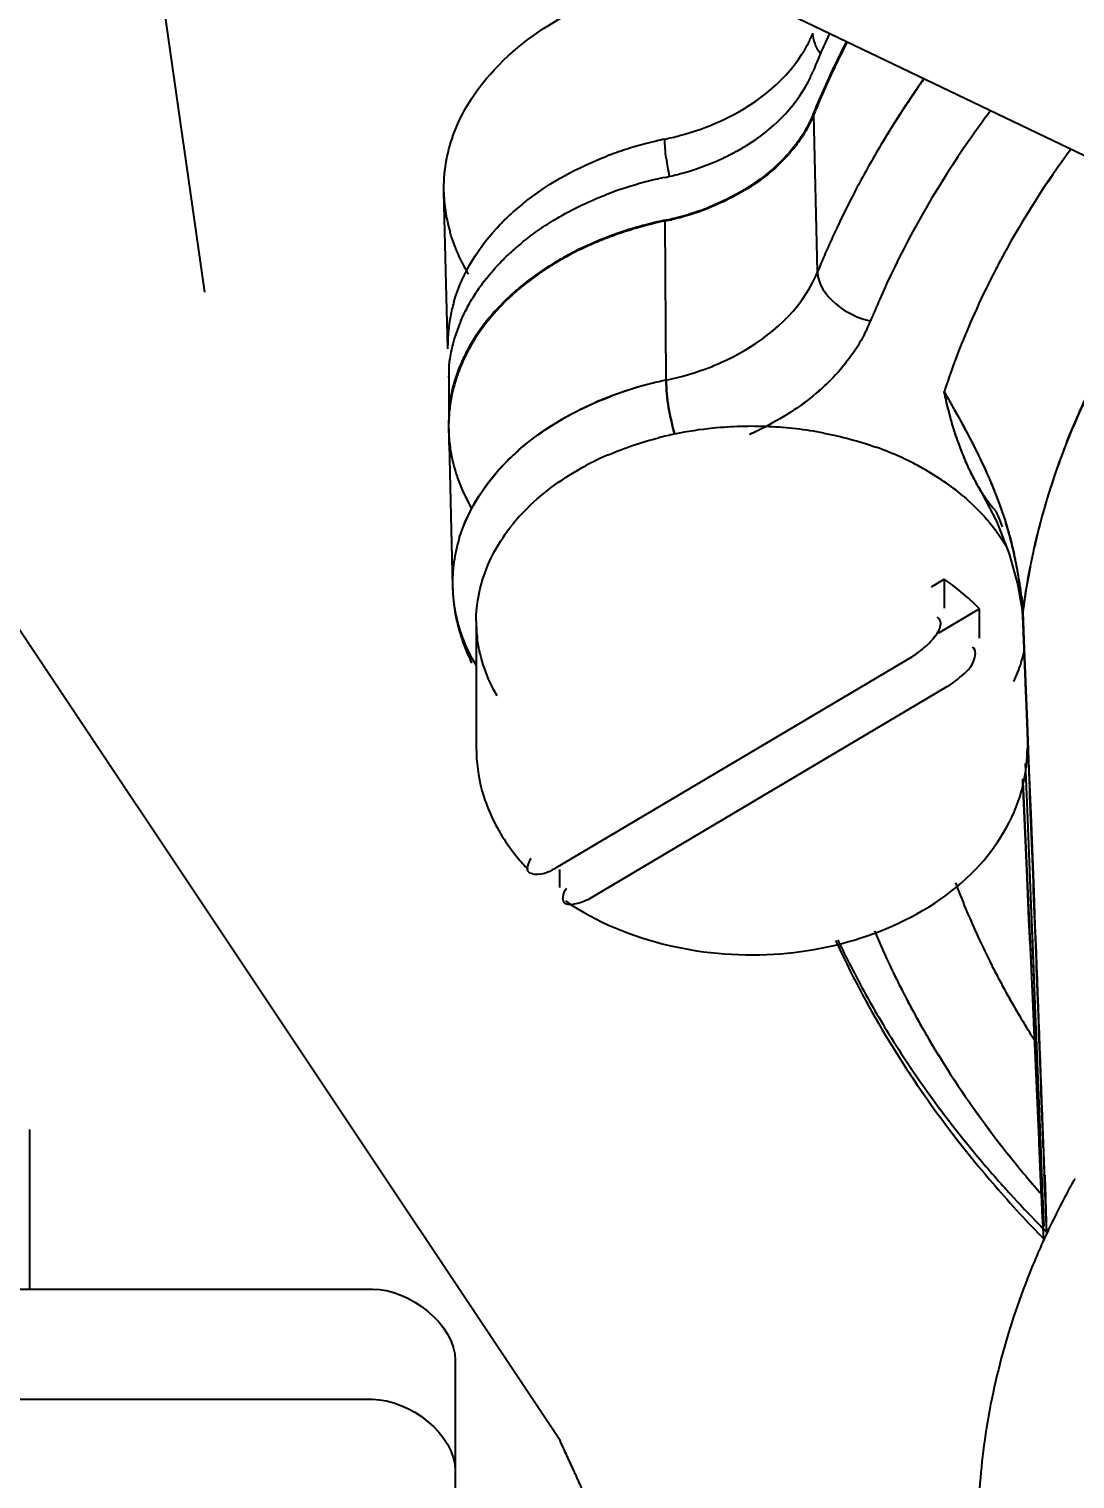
# Model space of a CAD drawing. Header units: millimetres. Extents: x 9130 to 9550, y -18883 to -17651.
# Drawn here: x 9353.3978 to 9353.5875, y -18046.4203 to -18046.1573 of the extents above; entities that cross this region are included whole.
import ezdxf

# ---------------------------------------------------------------- set-up
doc = ezdxf.new("R2010")
doc.units = ezdxf.units.MM
doc.linetypes.add('CENTER', pattern=[2, 1.25, -0.25, 0.25, -0.25])
for name, color, linetype in [('09__COSM', 7, 'Continuous'), ('2630768_VG06DXF_CONTINUOUS_LINE', 7, 'Continuous'), ('3884027_DKREDXF_CONTINUOUS_LINE', 7, 'Continuous')]:
    doc.layers.add(name, color=color, linetype=linetype)
doc.styles.add('KOTE ZA MONNTAZU', font='simplex.shx', dxfattribs={"width": 0.7, "oblique": 8, "height": 3})
doc.dimstyles.new('KOTE ZA MONTAZU u cm', dxfattribs={"dimscale": 0, "dimtxt": 1.5, "dimasz": 1.5, "dimexe": 0.8, "dimexo": 0.1, "dimgap": 1, "dimtad": 1, "dimdec": 1, "dimlfac": 10, "dimzin": 12, "dimdsep": 46, "dimtxsty": 'KOTE ZA MONNTAZU', "dimcen": 1.5, "dimclrt": 1, "dimadec": 0, "dimazin": 0, "dimtfac": 1, "dimtdec": 1, "dimtmove": 0, "dimatfit": 3, "dimfxl": 1, "dimtolj": 2, "dimtzin": 0, "dimarcsym": 0})

# ---------------------------------------------------------------- blocks, each defined once
blk = doc.blocks.new('*D1102')
at = {"color": 0, "lineweight": -2, "transparency": 16777216}
for p, q in [((9345.409900719793, -18047.62649770107), (9345.409900719793, -18048.7073860062)), ((9359.40990071979, -18047.62649770108), (9359.40990071979, -18048.7073860062)), ((9346.009900719793, -18048.5073860062), (9358.809900719789, -18048.5073860062))]:
    blk.add_line(p, q, dxfattribs=at)
at = {"color": 0, "transparency": 16777216}
for points in [[(9346.009900719793, -18048.4073860062), (9346.009900719793, -18048.6073860062), (9345.409900719793, -18048.5073860062)], [(9358.809900719789, -18048.4073860062), (9358.809900719789, -18048.6073860062), (9359.40990071979, -18048.5073860062)]]:
    blk.add_solid(points, dxfattribs=at)
at = {"layer": 'Defpoints', "color": 0, "transparency": 16777216}
for p in [(9345.409900719793, -18047.52649770107), (9359.40990071979, -18047.52649770108), (9359.40990071979, -18048.5073860062)]:
    blk.add_point(p, dxfattribs=at)
at = {"color": 1, "transparency": 16777216, "insert": (9352.40990071979, -18047.7073860062), "char_height": 3, "width": 6.92318780531059, "attachment_point": 5, "style": 'KOTE ZA MONNTAZU'}
blk.add_mtext('\\A2;{\\H0.4x;140 cm}', dxfattribs=at)

msp = doc.modelspace()

# ---------------------------------------------------------------- linework, layer by layer
at = {"layer": '09__COSM', "color": 2, "linetype": 'CENTER'}
msp.add_line((9353.494113379575, -18046.41339113153), (9353.381396370258, -18046.24431561755), dxfattribs=at)
msp.add_open_spline([(9353.317883595055, -18046.41135288735), (9353.3220360816, -18046.41305057202), (9353.328264811424, -18046.41559709903), (9353.336569784517, -18046.41899246837), (9353.342798514337, -18046.42153899538), (9353.349027244158, -18046.42408552239), (9353.355255973978, -18046.4266320494), (9353.361484703802, -18046.42917857641), (9353.366675311985, -18046.43130068225), (9353.370827798537, -18046.43299836693), (9353.373423102612, -18046.43405941983), (9353.375499345924, -18046.4349082622), (9353.37705652826, -18046.43554489385), (9353.37861371117, -18046.43618152598), (9353.380170891929, -18046.43681815635), (9353.381468549245, -18046.43734868711), (9353.382376896274, -18046.43772004795), (9353.38289597216, -18046.43793227084), (9353.383285221496, -18046.438091391), (9353.383674690916, -18046.43825069084), (9353.38396617591, -18046.4383696619), (9353.38416145892, -18046.4384497595), (9353.384241398782, -18046.43848196753), (9353.384308682043, -18046.43851045391), (9353.38436378227, -18046.43852899322), (9353.384454547153, -18046.43855681536), (9353.384587164643, -18046.43859897262), (9353.384797702141, -18046.43866507666), (9353.385061439143, -18046.43874816812), (9353.385483102496, -18046.43888085657), (9353.386010290053, -18046.43904680562), (9353.386642868742, -18046.4392459066), (9353.387486323189, -18046.43951138781), (9353.388540635695, -18046.43984323478), (9353.389805813074, -18046.44024145309), (9353.39149271542, -18046.44077241015), (9353.393601343641, -18046.44143610671), (9353.396131697382, -18046.44223254249), (9353.398662051151, -18046.44302897828), (9353.40203585617, -18046.44409089268), (9353.406253112445, -18046.44541828567), (9353.411313819977, -18046.44701115726), (9353.41637452751, -18046.44860402885), (9353.420591783784, -18046.44993142184), (9353.423965588807, -18046.45099333624), (9353.426495942565, -18046.45178977203), (9353.429026296357, -18046.45258620784), (9353.431134924404, -18046.45324990427), (9353.432821827102, -18046.45378086161), (9353.434087003416, -18046.45417907907), (9353.435141319262, -18046.45451092868), (9353.435984766895, -18046.4547764045), (9353.436617366397, -18046.45497552195), (9353.437144488826, -18046.45514141947), (9353.437566285053, -18046.45527421304), (9353.437829683904, -18046.45535703699), (9353.438040915507, -18046.45542369013), (9353.438171765853, -18046.45546444941), (9353.438265704734, -18046.45549478249), (9353.438315717247, -18046.45550929692), (9353.438351916213, -18046.45551319264), (9353.438401894653, -18046.45552169811), (9353.438479216968, -18046.45553327499), (9353.438576774888, -18046.45554844181), (9353.438732361736, -18046.45557231989), (9353.438927018846, -18046.4556023009), (9353.439160533098, -18046.45563822101), (9353.439471911346, -18046.4556861344), (9353.440016811206, -18046.45576997356), (9353.440795245888, -18046.45588974864), (9353.441729364802, -18046.45603347666), (9353.442663484444, -18046.45617720524), (9353.443597603886, -18046.45632093366), (9353.444843096548, -18046.45651257161), (9353.44639996235, -18046.45675211904), (9353.448890947648, -18046.45713539493), (9353.452004679266, -18046.45761448979), (9353.455741157211, -18046.45818940362), (9353.459477635153, -18046.45876431745), (9353.462591366771, -18046.4592434123), (9353.465082352066, -18046.45962668819), (9353.466950591037, -18046.4599141451), (9353.468818830012, -18046.46020160202), (9353.470687068982, -18046.46048905894), (9353.472243934788, -18046.46072860636), (9353.473489427442, -18046.46092024431), (9353.474423546906, -18046.46106397275), (9353.475201979882, -18046.46118374651), (9353.475824726063, -18046.46127956539), (9353.47629178624, -18046.46135142991), (9353.476758844352, -18046.46142329305), (9353.477148065884, -18046.46148318327), (9353.477459428685, -18046.4615310859), (9353.477654063276, -18046.46156104678), (9353.477809695743, -18046.46158496571), (9353.477926626003, -18046.46160304117), (9353.478023412854, -18046.46161767059), (9353.478092449133, -18046.46162876186), (9353.478129891259, -18046.46163377145), (9353.478163627105, -18046.46164127041), (9353.478175749524, -18046.46163446647), (9353.478199451756, -18046.46163038356), (9353.478237418103, -18046.46162091399), (9353.478293492144, -18046.46160860129), (9353.478359994953, -18046.46159330588), (9353.478448939915, -18046.46157309369), (9353.478560027112, -18046.46154776625), (9353.478737819163, -18046.4615072771), (9353.478960041202, -18046.46145665374), (9353.479226715377, -18046.46139591082), (9353.479493387482, -18046.46133516653), (9353.479848951012, -18046.46125417462), (9353.480293405179, -18046.46115293457), (9353.480826750283, -18046.46103144659), (9353.481537877049, -18046.46086946258), (9353.482426785524, -18046.46066698258), (9353.483493475685, -18046.46042400657), (9353.484560165847, -18046.46018103057), (9353.485626856012, -18046.45993805457), (9353.487049109563, -18046.45961408656), (9353.488826926501, -18046.45920912655), (9353.490960306832, -18046.45872317454), (9353.493093687155, -18046.45823722253), (9353.494871504097, -18046.45783226253), (9353.496293757644, -18046.45750829452), (9353.497182666122, -18046.45730581452), (9353.49789379288, -18046.45714383051), (9353.49842713801, -18046.45702234254), (9353.498960482908, -18046.45690085442), (9353.499493828685, -18046.45677936686), (9353.499938280753, -18046.45667812548), (9353.500249402585, -18046.45660725993), (9353.50042717808, -18046.45656676001), (9353.500560533395, -18046.45653640006), (9353.500671587355, -18046.45651105233), (9353.500760599794, -18046.45649088132), (9353.500815847126, -18046.45647803037), (9353.500860927737, -18046.45646830858), (9353.50088708897, -18046.45646095707), (9353.500912631234, -18046.45645799708), (9353.500921331708, -18046.45644437249), (9353.500928733813, -18046.4564155753), (9353.500943390272, -18046.45637702128), (9353.500964559384, -18046.45631389034), (9353.500991801864, -18046.45623547126), (9353.501034953284, -18046.4561097243), (9353.501089042335, -18046.45595263544), (9353.501153885083, -18046.45576408822), (9353.501240364481, -18046.4555127061), (9353.501348456042, -18046.45519847359), (9353.501478169203, -18046.45482139666), (9353.501651118933, -18046.45431862669), (9353.501867306497, -18046.45369016447), (9353.502126731402, -18046.45293600971), (9353.502386156351, -18046.45218185497), (9353.502732056268, -18046.45117631531), (9353.50316443117, -18046.44991939075), (9353.50368328105, -18046.44841108127), (9353.504115655947, -18046.4471541567), (9353.504461555867, -18046.44614861704), (9353.504720980809, -18046.4453944623), (9353.50498040575, -18046.44464030756), (9353.505239830682, -18046.44388615281), (9353.505499255656, -18046.44313199809), (9353.505715442994, -18046.44250353574), (9353.505888393187, -18046.44200076606), (9353.506018104943, -18046.44162368825), (9353.506126200913, -18046.44130945847), (9353.506212671311, -18046.44105807077), (9353.506277541537, -18046.44086954061), (9353.506331544619, -18046.44071239837), (9353.506374871433, -18046.44058676032), (9353.506401667548, -18046.44050806406), (9353.506423752891, -18046.44044550208), (9353.506436076665, -18046.44040549951), (9353.50644766855, -18046.44037930409), (9353.506449653085, -18046.44036150903), (9353.506434160323, -18046.44033306712), (9353.506420778564, -18046.4403011602), (9353.5063960235, -18046.44024807187), (9353.506366224747, -18046.44018240901), (9353.50631790676, -18046.44007695857), (9353.50625772885, -18046.43994527927), (9353.50618542138, -18046.43978720688), (9353.506089044202, -18046.43957646365), (9353.505920368867, -18046.4392076537), (9353.505679412088, -18046.43868078721), (9353.50539026053, -18046.43804854533), (9353.505101109886, -18046.43741630401), (9353.504811959001, -18046.43678406254), (9353.504426424572, -18046.43594107396), (9353.503944506507, -18046.43488733823), (9353.503366204839, -18046.43362285535), (9353.502787903164, -18046.43235837248), (9353.502016834273, -18046.43067239531), (9353.501052998157, -18046.42856492385), (9353.499896394818, -18046.4260359581), (9353.498739791476, -18046.42350699235), (9353.497583188137, -18046.4209780266), (9353.49604105035, -18046.41760607226), (9353.494884447007, -18046.41507710651), (9353.494113378116, -18046.41339112934)], degree=3, knots=[0, 0, 0, 0, 0.03125, 0.046875, 0.0625, 0.078125, 0.09375, 0.109375, 0.125, 0.1328125, 0.140625, 0.14453125, 0.1484375, 0.15234375, 0.15625, 0.16015625, 0.162109375, 0.1630859375, 0.1640625, 0.1650390625, 0.166015625, 0.1662597656, 0.1665039062, 0.1666259766, 0.1667480469, 0.1669921875, 0.1674804688, 0.16796875, 0.1689453125, 0.169921875, 0.171875, 0.173828125, 0.17578125, 0.1796875, 0.18359375, 0.1875, 0.1953125, 0.203125, 0.2109375, 0.21875, 0.234375, 0.25, 0.265625, 0.28125, 0.2890625, 0.296875, 0.3046875, 0.3125, 0.31640625, 0.3203125, 0.32421875, 0.326171875, 0.328125, 0.330078125, 0.3310546875, 0.33203125, 0.3325195312, 0.3330078125, 0.3332519531, 0.3333740234, 0.3334960938, 0.3337402344, 0.333984375, 0.3344726562, 0.3349609375, 0.3359375, 0.3369140625, 0.337890625, 0.33984375, 0.34375, 0.34765625, 0.3515625, 0.35546875, 0.359375, 0.3671875, 0.375, 0.390625, 0.40625, 0.421875, 0.4375, 0.4453125, 0.453125, 0.4609375, 0.46875, 0.4765625, 0.48046875, 0.484375, 0.48828125, 0.490234375, 0.4921875, 0.494140625, 0.49609375, 0.4970703125, 0.498046875, 0.4985351562, 0.4990234375, 0.4995117188, 0.4997558594, 0.4998779297, 0.5, 0.5001220703, 0.5002441406, 0.5004882812, 0.5009765625, 0.5014648438, 0.501953125, 0.5029296875, 0.50390625, 0.505859375, 0.5078125, 0.509765625, 0.51171875, 0.515625, 0.51953125, 0.5234375, 0.53125, 0.5390625, 0.546875, 0.5546875, 0.5625, 0.578125, 0.59375, 0.609375, 0.625, 0.6328125, 0.640625, 0.64453125, 0.6484375, 0.65234375, 0.65625, 0.66015625, 0.662109375, 0.6630859375, 0.6640625, 0.6650390625, 0.6655273438, 0.666015625, 0.6662597656, 0.6665039062, 0.6666259766, 0.6667480469, 0.6669921875, 0.6674804688, 0.66796875, 0.6689453125, 0.669921875, 0.671875, 0.673828125, 0.67578125, 0.6796875, 0.68359375, 0.6875, 0.6953125, 0.703125, 0.7109375, 0.71875, 0.734375, 0.75, 0.765625, 0.7734375, 0.78125, 0.7890625, 0.796875, 0.8046875, 0.8125, 0.81640625, 0.8203125, 0.82421875, 0.826171875, 0.828125, 0.830078125, 0.8310546875, 0.83203125, 0.8325195312, 0.8330078125, 0.8332519531, 0.8333740234, 0.8334960938, 0.8337402344, 0.833984375, 0.8344726562, 0.8349609375, 0.8359375, 0.8369140625, 0.837890625, 0.83984375, 0.84375, 0.84765625, 0.8515625, 0.85546875, 0.859375, 0.8671875, 0.875, 0.8828125, 0.890625, 0.90625, 0.921875, 0.9375, 0.953125, 0.96875, 1, 1, 1, 1], dxfattribs=at)
at = {"layer": '2630768_VG06DXF_CONTINUOUS_LINE', "color": 7, "linetype": 'Continuous'}
msp.add_line((9353.429644560938, -18046.20499923831), (9353.408715769905, -18046.05849770107), dxfattribs=at)
at = {"layer": '3884027_DKREDXF_CONTINUOUS_LINE', "color": 6, "linetype": 'Continuous'}
for p, q in [((9354.138894104, -18046.44413241186), (9353.528735732225, -18046.15125639341)), ((9353.473036560643, -18046.18691141627), (9353.473027966547, -18046.18622112681)), ((9353.473737620918, -18046.21530977374), (9353.473036478825, -18046.18691075056)), ((9353.473909099104, -18046.23003349206), (9353.474610241194, -18046.25843251519)), ((9353.575593233656, -18046.25246669622), (9353.577121751548, -18046.25794145343)), ((9353.563797019933, -18046.25706722937), (9353.563797019933, -18046.26237053023)), ((9353.577121751548, -18046.25794145343), (9353.577889205431, -18046.26228542897)), ((9353.570224894249, -18046.26778728349), (9353.570224894249, -18046.26248398263)), ((9353.577889205431, -18046.26228542897), (9353.578011248852, -18046.2637084768)), ((9353.478900719792, -18046.26470998871), (9353.478900719792, -18046.28769101882)), ((9353.578014220131, -18046.26381186396), (9353.579246782023, -18046.29498072754)), ((9353.49335597973, -18046.30946880782), (9353.558017585538, -18046.27110295885)), ((9353.564445459853, -18046.27651971211), (9353.499783854046, -18046.31488556108)), ((9353.578016454247, -18046.2932979201), (9353.578245314935, -18046.29841026272)), ((9353.579246782023, -18046.29498072754), (9353.58051500049, -18046.3276094981)), ((9353.578245314935, -18046.29841026272), (9353.57890426896, -18046.3131090477)), ((9353.49400441965, -18046.3097510142), (9353.49400441965, -18046.31301138797)), ((9353.57890426896, -18046.3131090477), (9353.581037340153, -18046.36022099784)), ((9353.58051500049, -18046.3276094981), (9353.581255476363, -18046.34704063437)), ((9353.581255476363, -18046.34704063437), (9353.581779317961, -18046.36104731575)), ((9353.397900719794, -18046.3858849362), (9353.397900719794, -18046.35694323356)), ((9353.581037340153, -18046.36022099784), (9353.581825887437, -18046.37718980895)), ((9353.581779317961, -18046.36104731575), (9353.58232625411, -18046.37607017176)), ((9353.290100659791, -18046.3858849362), (9353.460100659793, -18046.3858849362)), ((9353.475100659793, -18046.39887531575), (9353.475100659793, -18046.48815734697)), ((9353.290100659791, -18046.4058849432), (9353.460100659793, -18046.4058849432))]:
    msp.add_line(p, q, dxfattribs=at)
at = {"layer": '3884027_DKREDXF_CONTINUOUS_LINE', "color": 7, "linetype": 'Continuous'}
for p, q in [((9353.540824783466, -18046.20133745664), (9353.54015073821, -18046.17279300658)), ((9353.568265319287, -18046.17755919528), (9353.568260700778, -18046.17756583673)), ((9353.513355127585, -18046.22097449912), (9353.513154361828, -18046.19209171908)), ((9353.539914898874, -18046.20330386233), (9353.539925457952, -18046.20328353573)), ((9353.473933298292, -18046.21822405567), (9353.473933298292, -18046.22600222797)), ((9353.543176941503, -18046.22096635019), (9353.543166900427, -18046.22097644495)), ((9353.473933296083, -18046.23003426523), (9353.473933296083, -18046.23270705326)), ((9353.561469712035, -18046.25844809739), (9353.563797019933, -18046.25706722937)), ((9353.564972961374, -18046.25790507886), (9353.563797019933, -18046.25706722937)), ((9353.566108695677, -18046.25877022263), (9353.564972961374, -18046.25790507886)), ((9353.567202949425, -18046.25966169066), (9353.566108695677, -18046.25877022263)), ((9353.568254506581, -18046.26057849199), (9353.567202949425, -18046.25966169066)), ((9353.570224894249, -18046.26248398263), (9353.562782955656, -18046.26689952859)), ((9353.569262198138, -18046.26151960771), (9353.568254506581, -18046.26057849199)), ((9353.570224894249, -18046.26248398263), (9353.569262198138, -18046.26151960771)), ((9353.578052210882, -18046.26299970226), (9353.578320553608, -18046.26981252315)), ((9353.578320553608, -18046.26981252315), (9353.578900769431, -18046.28461619291)), ((9353.578900769431, -18046.28461619291), (9353.579176196674, -18046.2916834663)), ((9353.578907542227, -18046.29905371197), (9353.578574293255, -18046.29054808538)), ((9353.578907800545, -18046.29905537721), (9353.578574293255, -18046.2905480854)), ((9353.579176196674, -18046.2916834663), (9353.579487423109, -18046.29970283125)), ((9353.578832599016, -18046.31121435361), (9353.578052200772, -18046.29371739845)), ((9353.578052201965, -18046.29371742532), (9353.578838512256, -18046.31134780346)), ((9353.579273947647, -18046.30839453713), (9353.578907542227, -18046.29905371197)), ((9353.579274590304, -18046.30839875954), (9353.578907800545, -18046.29905537721)), ((9353.579487423109, -18046.29970283125), (9353.580030763116, -18046.31379300503)), ((9353.579577164042, -18046.31610557927), (9353.579273947647, -18046.30839453713)), ((9353.579584219735, -18046.31627277026), (9353.579274590304, -18046.30839875954)), ((9353.579171774543, -18046.31880222569), (9353.578832599016, -18046.31121435361)), ((9353.578838512256, -18046.31134780346), (9353.579376474621, -18046.32337519106)), ((9353.580030763116, -18046.31379300503), (9353.580266107989, -18046.31993653897)), ((9353.579853581608, -18046.3231176843), (9353.579577164042, -18046.31610557927)), ((9353.580358233661, -18046.33588482893), (9353.579584219735, -18046.31627277026)), ((9353.579376467087, -18046.32337486417), (9353.579171774543, -18046.31880222569)), ((9353.580358237383, -18046.33588512718), (9353.579853581608, -18046.3231176843)), ((9353.581270323308, -18046.36521872827), (9353.581002405046, -18046.35937807566)), ((9353.581575547372, -18046.366355703), (9353.581301440934, -18046.35955624994)), ((9353.581742250384, -18046.35928470025), (9353.581952810457, -18046.36506918888)), ((9353.581103361621, -18046.36158447734), (9353.581534101808, -18046.37092636197)), ((9353.581569983058, -18046.36622014489), (9353.581338985046, -18046.3604912082)), ((9353.581383852741, -18046.36768107838), (9353.581270323308, -18046.36521872827)), ((9353.581952810457, -18046.36506918888), (9353.582019887717, -18046.36692584647)), ((9353.581978984106, -18046.36579229733), (9353.581952830044, -18046.36506918817)), ((9353.582024933867, -18046.36521054129), (9353.582108729935, -18046.36773312715)), ((9353.581485705387, -18046.3698826337), (9353.581383852741, -18046.36768107838)), ((9353.58186439107, -18046.37345958658), (9353.581569983058, -18046.36622014489)), ((9353.581908094953, -18046.37452674351), (9353.581575547372, -18046.366355703)), ((9353.582019900927, -18046.36692584599), (9353.581978984106, -18046.36579229733)), ((9353.582019887717, -18046.36692584647), (9353.582344390541, -18046.37602321426)), ((9353.582092373194, -18046.36724096221), (9353.582378687317, -18046.37595263863)), ((9353.582108729935, -18046.36773312715), (9353.582378671266, -18046.37595486627)), ((9353.581577336003, -18046.37185635926), (9353.581485705387, -18046.3698826337)), ((9353.581534101808, -18046.37092636197), (9353.58182677394, -18046.37718966201)), ((9353.58166017692, -18046.37363446751), (9353.581577336003, -18046.37185635926))]:
    msp.add_line(p, q, dxfattribs=at)
at = {"layer": '3884027_DKREDXF_CONTINUOUS_LINE', "color": 6, "linetype": 'Continuous'}
msp.add_lwpolyline([(9353.569990877631, -18046.24033514671), (9353.573283715492, -18046.24658043886), (9353.575593233656, -18046.25246669622)], dxfattribs=at)
at = {"layer": '3884027_DKREDXF_CONTINUOUS_LINE', "color": 7, "linetype": 'Continuous'}
for centre, radius, start, end in [((9353.517376292219, -18046.14864449122), 0.024489493736, 327.3579996484375, 332.4851260055687), ((9353.519101423715, -18046.14954211344), 0.02254480778, 332.4828862810754, 337.8733576185008), ((9353.69658222567, -18046.23654710364), 0.168929743495, 152.9178128289438, 154.8708557896377), ((9353.694432686096, -18046.23552797366), 0.166550868148, 154.8742439199359, 155.4346030774758), ((9353.692656476383, -18046.23472294957), 0.164600754056, 155.4324215072937, 157.1101022096545), ((9353.71370854087, -18046.27487576389), 0.188083778089, 144.7498287169617, 146.2102770678063), ((9353.713728049379, -18046.27488926567), 0.188107352807, 144.7499041445671, 146.1929570656689), ((9353.69070932258, -18046.23389495663), 0.162484873521, 157.112014794315, 157.9109654999115), ((9353.709066899997, -18046.27179376602), 0.182512142129, 146.2039882195004, 149.016717439331), ((9353.709091572486, -18046.27180923278), 0.18254110735, 146.1865299318883, 149.0107082499839), ((9353.720376332674, -18046.28336586433), 0.185291097762, 143.1034626762666, 145.1804714986455), ((9353.720320479993, -18046.28332579223), 0.185222420153, 143.1030056225855, 145.1782802933263), ((9353.502366110943, -18046.12639602456), 0.051975227751, 281.9243803983015, 284.9718429107007), ((9353.51616087038, -18046.16257677154), 0.026103649674, 322.7143694399706, 327.5527310005851), ((9353.703252874546, -18046.26829989509), 0.175728924173, 149.0114291168202, 151.9078201065803), ((9353.560270266264, -18046.17459214212), 0.047293543518, 187.4225519158794, 191.4761088150712), ((9353.720070245568, -18046.27766228502), 0.165787796208, 143.4933385504675, 151.3947958869521), ((9353.720193175448, -18046.27774281201), 0.165934186325, 143.4962083653521, 151.3906987072688), ((9353.508212045943, -18046.15419147196), 0.03772051475300001, 301.9631565726266, 305.1063441791965), ((9353.699906763728, -18046.26648372906), 0.171921799789, 151.9137900209192, 152.4717535760321), ((9353.697288961159, -18046.26513656765), 0.168977738495, 152.4665754779779, 154.8768933319792), ((9353.502512091954, -18046.14171411833), 0.05148941230700001, 281.9283605824236, 285.0450874843382), ((9353.503010263988, -18046.14346366666), 0.049670527523, 285.0140008103309, 291.4208637279725), ((9353.526606686099, -18046.25763765106), 0.066895299714, 107.38447292099, 110.5087916022211), ((9353.527783164782, -18046.26148306089), 0.07091657207100002, 101.9045486747931, 107.3633040922814), ((9353.692804857297, -18046.26304016226), 0.164027781991, 154.8748983759164, 157.9032288251083), ((9353.52430110509, -18046.25193875494), 0.06074559084, 113.5300190260088, 116.5528242592476), ((9353.52553540551, -18046.25477553454), 0.063839264277, 110.5082212564158, 113.5292503510819), ((9353.521254946741, -18046.24625105754), 0.054291150378, 119.7095638596385, 123.0247442177553), ((9353.522874820343, -18046.24908970013), 0.05755946526900001, 116.5505828427188, 119.7096610449973), ((9353.71147022518, -18046.27274981014), 0.155885578314, 151.4666103747568, 152.5251070478288), ((9353.711533438336, -18046.2727718354), 0.155951724097, 151.4706033152632, 152.5286341883877), ((9353.518515436344, -18046.24213271015), 0.049345174065, 122.9639037459942, 130.0687438672983), ((9353.519482683254, -18046.19265976591), 0.023038827181, 332.4828862810754, 337.8733576180355), ((9353.698554629833, -18046.27043337578), 0.159885677052, 154.6038184314085, 156.3554788483082), ((9353.698606969092, -18046.27046325773), 0.159945502775, 154.6064912275342, 156.3531478577093), ((9353.707906391248, -18046.27092081679), 0.151879875577, 152.5169951100436, 155.5074784094178), ((9353.70833477238, -18046.2711297211), 0.152356220131, 152.5216358106585, 155.5027663037618), ((9353.515508986276, -18046.23849073524), 0.0446228208, 130.1247365575188, 133.9434034528164), ((9353.696093119748, -18046.26936073896), 0.157200510347, 156.3537475346992, 157.9067417952657), ((9353.69623178851, -18046.2694146895), 0.157349279789, 156.35604980156, 157.9074559541248), ((9353.523535091399, -18046.19930023569), 0.029037916615, 332.9369476815418, 337.8786165560878), ((9353.523526334857, -18046.19929238599), 0.029048976025, 332.9593889927997, 337.8703730191111), ((9353.701864148416, -18046.26823803031), 0.145269044975, 155.4823928868524, 161.8942452155825), ((9353.701729683484, -18046.26815645667), 0.145112950329, 155.489673255209, 161.9081786286583), ((9353.646417008595, -18046.22157652276), 0.1725162872630001, 178.8865141868096, 179.6288358214971), ((9353.504498343807, -18046.17533949244), 0.04643014418, 291.3110961033548, 294.6318003747702), ((9353.5052856532, -18046.177068958), 0.044529912729, 294.6384239924385, 296.8729319570155), ((9353.505276821508, -18046.17704967131), 0.04455144493900001, 294.6385368654493, 296.8115835711156), ((9353.528038286475, -18046.29048173837), 0.07104119553400001, 101.9281628974037, 104.1329307662646), ((9353.51462958837, -18046.19256151037), 0.04027106886200001, 311.1645386165481, 315.1433726092668), ((9353.502399452065, -18046.22949396336), 0.028509081095, 163.3537557637324, 171.8971754796364), ((9353.527161205528, -18046.28722334392), 0.067667290027, 104.0864256677753, 110.6764667022258), ((9353.527186401394, -18046.2873108335), 0.06775747183200002, 104.0889309232599, 110.4601620476429), ((9353.52804207933, -18046.2905003189), 0.07105933033900001, 101.927923928439, 104.1320922095334), ((9353.514615408976, -18046.19254361889), 0.040294084696, 311.1448459583187, 315.1193138156651), ((9353.646417006445, -18046.2293546974), 0.172516285112, 178.8865141893102, 181.1134481164259), ((9353.50159144501, -18046.22936511066), 0.027690982196, 171.9254761893648, 177.2666882829826), ((9353.525519970835, -18046.28271988843), 0.06287364859500001, 110.4997919499422, 113.5407034949043), ((9353.50141563067, -18046.22935511793), 0.027514891397, 177.2700143685145, 181.4143704423151), ((9353.501541397674, -18046.22934825821), 0.027640789655, 181.4221506119618, 187.7946567412314), ((9353.52818513656, -18046.29519626589), 0.065782658529, 101.6589403188709, 104.1945175907427), ((9353.528666490913, -18046.29765526834), 0.06828820605000001, 95.71750764946373, 101.6375402451839), ((9353.528888704232, -18046.29964664121), 0.07029181359200001, 91.6179066118655, 95.73602678678401), ((9353.52889984846, -18046.30004185635), 0.070687185824, 87.5136821479133, 91.61789142506544), ((9353.506072776354, -18046.17980229453), 0.055692547156, 293.7489727092238, 297.0157131813698), ((9353.506079541576, -18046.17982091902), 0.055673188026, 293.7617839758666, 297.0187181713064), ((9353.528995702565, -18046.29857506752), 0.06921762704600001, 79.20765411316222, 87.54028096228154), ((9353.618703990762, -18046.21393813458), 0.055503294131, 198.2545244419927, 201.406950346165), ((9353.619606376886, -18046.21373351847), 0.05641930621900001, 198.1676306689834, 200.2226635504804), ((9353.502093014586, -18046.22927276696), 0.02819754826, 187.7946195763575, 193.0339934115648), ((9353.515161815934, -18046.26621514915), 0.04328623740000001, 131.0856771700008, 134.9628201794424), ((9353.515408497604, -18046.26648058558), 0.04364754322900001, 130.6155708652372, 134.507177285761), ((9353.532046214585, -18046.28755983751), 0.05776293646799999, 65.70944409090075, 70.40862183943597), ((9353.613864184916, -18046.21583895586), 0.050303299409, 200.2331987382844, 201.9567247107993), ((9353.708924243243, -18046.2809389901), 0.132184460018, 158.4473482424839, 161.934342057536), ((9353.502947844785, -18046.22907172408), 0.02907569616700001, 193.0400513756393, 198.2051812114772), ((9353.524475458673, -18046.28471009871), 0.05463915394500001, 113.224343618738, 118.0988316966474), ((9353.533247238038, -18046.28483136617), 0.05478196274400002, 63.76672294410643, 65.68047606696737), ((9353.534049606364, -18046.2832180938), 0.052980186564, 60.75491308447322, 63.77387790593897), ((9353.611474077794, -18046.21676715493), 0.04773959857300001, 201.4129432090224, 204.6989154631805), ((9353.609592196399, -18046.2175690094), 0.04569429589900001, 201.9476417409197, 204.7596082877815), ((9353.606857166053, -18046.21882583231), 0.042684316473, 204.7652147362096, 208.1617438454547), ((9353.606622668538, -18046.21900068362), 0.042398735583, 204.6961641232928, 208.9277633124395), ((9353.535821992895, -18046.28010422793), 0.04939733390100001, 55.57796937473476, 60.78414988821628), ((9353.538846141173, -18046.27570959193), 0.044062713261, 49.9425304442317, 55.59147978186632), ((9353.606168152402, -18046.21918642387), 0.04190668414000001, 208.1717028622687, 210.3113339709323), ((9353.600629054958, -18046.22245432888), 0.035475507751, 210.2699963437809, 212.4687328306011), ((9353.706346478548, -18046.27994663506), 0.129422058671, 161.8642102495085, 165.4723861458143), ((9353.70614798631, -18046.28001612921), 0.129258883367, 161.9416247680492, 163.7597983308068), ((9353.506741699735, -18046.22744806868), 0.033210802492, 207.7768279290149, 210.3238509288923), ((9353.51396090683, -18046.27022437385), 0.03663644371100001, 134.7160209845084, 141.0754082960163), ((9353.7045453085, -18046.27954862692), 0.127589412151, 163.7600835999615, 165.4928589813163), ((9353.510366633383, -18046.27243370891), 0.06867602456300001, 22.90867292081109, 23.67450720296699), ((9353.509504558113, -18046.27279594758), 0.06961111121300001, 21.24194594689021, 22.90710354345105), ((9353.508123517926, -18046.26789421489), 0.07006839598700002, 13.38592797775601, 17.42654828401134), ((9353.50273292736, -18046.25789730245), 0.028140763601, 162.915002505263, 172.0867588430443), ((9353.703055665175, -18046.27916366043), 0.126050829617, 165.4926479561514, 167.4607595266125), ((9353.704419129086, -18046.27943642311), 0.127428348137, 165.4770757345949, 167.4735264173442), ((9353.50191948272, -18046.26933039597), 0.07643638355000001, 10.5494286146201, 13.35659972566318), ((9353.701785072053, -18046.2788794983), 0.124748849336, 167.4614613086229, 169.0944652219513), ((9353.703232382644, -18046.27917133832), 0.126212356713, 167.4741530841375, 169.0834797125582), ((9353.50182937223, -18046.25776297865), 0.027226161565, 172.0924824286458, 181.402490328511), ((9353.498394492302, -18046.27023435434), 0.08006903526100001, 10.72149869125379, 12.74971114815802), ((9353.494245804826, -18046.27082054628), 0.08425319941800001, 9.728010040065529, 10.59025662965646), ((9353.500777835232, -18046.26978591465), 0.07764387264400002, 9.520531707247557, 10.72354616250086), ((9353.498301415146, -18046.27013616049), 0.08014026399600001, 8.606237342694271, 9.735686035308959), ((9353.50493399504, -18046.26908814329), 0.07342954604600001, 8.562502769974271, 9.519964105263442), ((9353.70061095862, -18046.27865521988), 0.123553508591, 169.093582821175, 171.4991267283212), ((9353.701925339183, -18046.27892230493), 0.124881803764, 169.0821037229322, 171.4650758273485), ((9353.501956923386, -18046.25775210609), 0.02735511498, 181.3642769496706, 189.7064276644335), ((9353.513228087746, -18046.26791702745), 0.06504959861500001, 6.7758831642713, 8.641051866301245), ((9353.514924762052, -18046.2676217997), 0.06333182561799999, 6.698430865857596, 8.59643571357282), ((9353.699697997605, -18046.27851543162), 0.122629913638, 171.5006660020773, 172.7312182413862), ((9353.70097794385, -18046.27877483034), 0.12392301336, 171.4674968511632, 171.957076565514), ((9353.502512022142, -18046.25766346317), 0.027917213138, 189.6936709587415, 192.2622057059), ((9353.582466472652, -18046.26361041916), 0.004456302771000001, 172.1234686602351, 181.2608529425485), ((9353.554603814106, -18046.26384147416), 0.023463501356, 2.055898797089585, 3.430343158262595), ((9353.554824240548, -18046.2638534979), 0.023245037548, 2.104752697166396, 3.458288236812467), ((9353.700571769668, -18046.27871773013), 0.123512845324, 171.9569414434037, 172.6891396078496), ((9353.503034227158, -18046.25754750954), 0.02845213151600001, 192.2670373080207, 196.168219378896), ((9353.503981738098, -18046.26470946135), 0.025080838981, 180.0002557541906, 187.2679338503934), ((9353.552678762035, -18046.26450152835), 0.026241495193, 342.8932639400165, 348.3039182472815), ((9353.55135698309, -18046.26408234656), 0.027628102558, 335.18748821962, 342.8687270928561), ((9353.703287242168, -18046.2605795631), 0.146813841297, 200.5763858058286, 204.4989586949115), ((9353.703145824149, -18046.26066773834), 0.146648688014, 200.5633451618863, 204.4905142167503), ((9353.697964383247, -18046.25925213865), 0.159238356809, 202.7803600806382, 205.3990563648693), ((9353.697923247268, -18046.25007519878), 0.169684974202, 205.2760749060664, 208.0909839847426), ((9353.7070719501, -18046.25889463247), 0.150956608615, 204.4852130140578, 206.5654504792157), ((9353.707594872658, -18046.25864100601), 0.151537526771, 204.4905469837408, 206.5628177190605), ((9353.70278330237, -18046.25694892243), 0.164579386576, 205.4011193596302, 208.6236259207994), ((9353.702656338677, -18046.25701303152), 0.16443747005, 205.4044831225339, 208.6306694743427), ((9353.709811740568, -18046.25753503101), 0.154015184178, 206.5620174098341, 207.5953161088666), ((9353.710012925303, -18046.25744113609), 0.154236897479, 206.5598144952012, 207.5916155670703), ((9353.703949045803, -18046.24683569812), 0.176526334333, 208.0976391751401, 211.6715751058624), ((9353.71168491494, -18046.25655580412), 0.156128869938, 207.5953648811509, 208.6531450738926), ((9353.711738716915, -18046.25653881971), 0.15618433975, 207.5917507746718, 208.6491381004014), ((9353.7143797763, -18046.25508654666), 0.159198344595, 208.6521009988927, 210.6221630502471), ((9353.714443909737, -18046.25503839746), 0.159277600206, 208.6562488516224, 210.6290337904285), ((9353.708472380249, -18046.25384289189), 0.171061132617, 208.6239789273482, 211.7666613519758), ((9353.708527219611, -18046.25380537805), 0.171127483392, 208.6314533344579, 211.7722117138659), ((9353.717846885595, -18046.25303540364), 0.16322674796, 210.6218276598937, 212.4453080596734), ((9353.718007551312, -18046.25293009321), 0.163418190269, 210.6285312765202, 212.4458866479671), ((9353.709785516863, -18046.24326490918), 0.183368432337, 211.6636264414942, 213.8102039527221), ((9353.718142489199, -18046.24771569389), 0.182508421501, 211.8038317833722, 217.8233298494811), ((9353.718155108809, -18046.24770746096), 0.18252347056, 211.8081951717012, 217.8241602314881), ((9353.718554841604, -18046.23725543158), 0.193998704665, 213.8437406625769, 219.2674983558023), ((9353.728310247077, -18046.22940287457), 0.206521567011, 219.2410981171611, 221.8426330112611), ((9353.728201154112, -18046.24004271934), 0.195159133087, 217.7918168764068, 220.6708282418841), ((9353.7282320295, -18046.24001746585), 0.195199037319, 217.7932601102007, 220.6697831064727), ((9353.732309628884, -18046.22586483075), 0.211861211237, 221.8339345066169, 222.3494882065713), ((9353.732351044013, -18046.23652650466), 0.200598277223, 220.6593470224483, 221.1884761682096), ((9353.73233418841, -18046.23653963192), 0.2005769086720001, 220.6603801860799, 221.1888198000718), ((9353.735725629422, -18046.22272324391), 0.216502139207, 222.3549387132098, 224.36750233746), ((9353.739178217353, -18046.21937418441), 0.221312146208, 224.3622961643342, 224.9251188316859)]:
    msp.add_arc(centre, radius, start, end, dxfattribs=at)
at = {"layer": '3884027_DKREDXF_CONTINUOUS_LINE', "color": 6, "linetype": 'Continuous'}
for centre, radius, start, end in [((9353.693017886022, -18046.22714202436), 0.1651753891410001, 155.2912710271908, 156.707152728581), ((9353.696745624316, -18046.23666867531), 0.169292951133, 152.908793486143, 154.603528241408), ((9353.690945952325, -18046.2262484363), 0.162918974566, 156.7076627943066, 157.9102588799226), ((9353.519096933991, -18046.15648819889), 0.022549559971, 332.5125695356418, 337.8739361228983), ((9353.694592857179, -18046.23563958413), 0.166906867748, 154.6057128249152, 155.4271706786878), ((9353.692609344444, -18046.23473836246), 0.164728222424, 155.4253474720234, 157.0868478629677), ((9353.690646574205, -18046.23390305263), 0.162595106895, 157.088688947573, 157.9109301506863), ((9353.527445274975, -18046.24567215322), 0.06990606215800002, 104.827591678454, 107.8287081991898), ((9353.527895897883, -18046.24734065678), 0.071634325015, 103.2048788014284, 104.8344929440826), ((9353.528066706001, -18046.24806333738), 0.07237691589300001, 101.9299534450902, 103.2058344627232), ((9353.506649006167, -18046.14396525131), 0.04048670721600001, 298.1322936355896, 301.7386130073323), ((9353.516091716401, -18046.16258214202), 0.026000455315, 322.6816105296363, 327.5337322038072), ((9353.526477102898, -18046.24267615178), 0.066757513024, 107.824945617778, 110.9620979919786), ((9353.505411557011, -18046.14165551142), 0.043107045796, 294.676723433361, 298.1352115391171), ((9353.502366586961, -18046.13334563513), 0.05197322156400001, 281.9243111034364, 284.9831466372446), ((9353.526957014548, -18046.25096927197), 0.068185431892, 104.8931532352146, 111.1128028039169), ((9353.527875061782, -18046.25420378217), 0.07154726039600001, 103.3470320339028, 104.9379040971234), ((9353.52805485463, -18046.2549577784), 0.072322395877, 101.9294828158406, 103.3477273616649), ((9353.508169817267, -18046.15421944108), 0.037581947867, 301.7483102976498, 305.2957909269187), ((9353.501024404764, -18046.1862128801), 0.027996562365, 181.4297230162157, 185.4723917458481), ((9353.501837728503, -18046.18611718602), 0.02881531059700001, 185.5075749737879, 196.1924266663666), ((9353.516536943966, -18046.22502074995), 0.04638987156800001, 128.1349763295198, 131.9861383817388), ((9353.514423793977, -18046.22267173202), 0.043230237469, 131.9870116665741, 136.0064821697374), ((9353.528004033216, -18046.2625305582), 0.07211093223800001, 101.9237087128702, 104.9240682151553), ((9353.50250359397, -18046.14178987948), 0.05129321649499999, 281.9283014656468, 285.0276553401305), ((9353.502993908007, -18046.14351678042), 0.049498249721, 284.997807527584, 291.2890958893643), ((9353.526701054305, -18046.25799057139), 0.06738717238500001, 106.0743544238258, 111.1428622477282), ((9353.527583582772, -18046.26092332028), 0.07044962784900001, 104.9302965212532, 106.1036258270722), ((9353.516044987957, -18046.23139059081), 0.04563115693500001, 128.9384162756532, 133.0086223516139), ((9353.52456225256, -18046.2525444356), 0.06153620207200002, 111.1145253303056, 117.7835453672514), ((9353.520251473738, -18046.24475073339), 0.05262456666600001, 121.3719655306252, 125.0742203179843), ((9353.522131207663, -18046.24783442714), 0.056236016045, 117.8290946762668, 121.3715389484374), ((9353.518210947657, -18046.24184863306), 0.04907690163100001, 125.0715011168408, 128.9491263212471), ((9353.50943628706, -18046.22525001545), 0.036592605143, 141.7816024717548, 146.4994603085035), ((9353.516039176271, -18046.23916137852), 0.04562177097700001, 128.9494941202547, 133.0202584556496), ((9353.50246198923, -18046.21480711799), 0.02874805214, 163.8473976406083, 169.1784709609997), ((9353.501554720382, -18046.21463981597), 0.027825507091, 169.1660890541232, 179.9773274905736), ((9353.504034426313, -18046.22224457863), 0.03039551102200001, 156.5858689359391, 161.922840902439), ((9353.502827874838, -18046.22184708638), 0.029125174882, 161.9296906835135, 167.4195155041113), ((9353.502108683258, -18046.22168108475), 0.02838709393, 167.4303509210611, 170.5981151649195), ((9353.501695853125, -18046.22161170609), 0.027968475859, 170.6001789186038, 173.0430257224884), ((9353.502855879795, -18046.22963738283), 0.029154657765, 162.7091477223597, 167.4071353408985), ((9353.501861222578, -18046.22941734623), 0.028135955426, 167.4028314646413, 173.028296259964), ((9353.507129936692, -18046.25765381815), 0.03251956214600001, 181.3138987315124, 190.5424499731334), ((9353.50692307154, -18046.25768527345), 0.032310434513, 190.5547292171218, 195.2115930254762), ((9353.508346807039, -18046.28768159471), 0.029429589024, 180.0159174742534, 195.2293596284401), ((9353.549479511255, -18046.2876910543), 0.029404708939, 354.4097312726948, 359.9976369229667), ((9353.549569207813, -18046.2877001899), 0.029314549053, 349.3225314229094, 354.4104240749634), ((9353.549711795467, -18046.28772715557), 0.029169433992, 344.6459921187242, 349.3226887881276), ((9353.51419940452, -18046.28466798182), 0.03603541996, 212.9369343522044, 219.431725465332), ((9353.515843658848, -18046.283333762), 0.038152855683, 219.4109497535101, 223.8208390993258), ((9353.704466576493, -18046.24904399272), 0.176455886078, 204.648223079161, 210.9305390000252), ((9353.712710690228, -18046.24421102128), 0.186011776037, 210.9022678926493, 213.7168841459576), ((9353.72383387037, -18046.23654036729), 0.199521938883, 213.7760449470473, 220.9043925523653), ((9353.736510523619, -18046.22577482384), 0.216152321607, 220.8609145289898, 224.3531403053868), ((9353.716249201721, -18046.43824868985), 0.147710705739, 150.6308201052786, 154.1234430488365), ((9353.711020415625, -18046.43570779593), 0.141897244781, 154.1251051824912, 157.7150898796153), ((9353.704519715999, -18046.4331010249), 0.134893575208, 157.6925459197853, 165.1174952023133), ((9353.69923590835, -18046.43161354529), 0.129404999465, 165.1531378364175, 168.968820798493), ((9353.69682272255, -18046.43113624823), 0.126945074264, 168.9718590468653, 172.8364773135571), ((9353.695006669792, -18046.43090305783), 0.125114117967, 172.8387237956751, 179.98966877124)]:
    msp.add_arc(centre, radius, start, end, dxfattribs=at)
for points, knots in [([(9353.473027966547, -18046.18622112681), (9353.47302796773, -18046.18273378551), (9353.475991149988, -18046.16724068522), (9353.490236189698, -18046.1563233077), (9353.50125742096, -18046.15188726065)], [0, 0, 0, 0, 0.2269247461, 1, 1, 1, 1]), ([(9353.539985885518, -18046.17275956834), (9353.539721767602, -18046.17341038759), (9353.539124619836, -18046.174701557), (9353.53841359779, -18046.17593339599), (9353.538028498891, -18046.17653926388)], [0, 0, 0, 0, 0.494533633, 1, 1, 1, 1]), ([(9353.487366503019, -18046.19589767624), (9353.488227032221, -18046.19520173669), (9353.49001827396, -18046.1938540211), (9353.49189451094, -18046.1926278147), (9353.492861703447, -18046.19203781201)], [0, 0, 0, 0, 0.494146662, 1, 1, 1, 1]), ([(9353.480687003723, -18046.20261160874), (9353.481322836635, -18046.20180337438), (9353.482677547358, -18046.20021859441), (9353.484149114987, -18046.19874211397), (9353.484919591936, -18046.19802275891)], [0, 0, 0, 0, 0.4938223374, 1, 1, 1, 1]), ([(9353.476141783563, -18046.21016618592), (9353.476523253952, -18046.20928427602), (9353.47737701543, -18046.20753666213), (9353.478381266055, -18046.20587133201), (9353.478922422686, -18046.20505291586)], [0, 0, 0, 0, 0.4947804468, 1, 1, 1, 1]), ([(9353.477402837909, -18046.21535663557), (9353.476912225758, -18046.21625903489), (9353.476022718898, -18046.21809431424), (9353.475318389044, -18046.22000867787), (9353.475018771582, -18046.22097196445)], [0, 0, 0, 0, 0.5045032905, 1, 1, 1, 1]), ([(9353.56205424078, -18046.26755043019), (9353.56236289528, -18046.26715583788), (9353.562870178235, -18046.26641549334), (9353.563174871759, -18046.26553156018), (9353.563174871759, -18046.26513423687)], [0, 0, 0, 0, 0.5576907739, 1, 1, 1, 1]), ([(9353.563174871759, -18046.26513423687), (9353.563174871759, -18046.26491619259), (9353.5630757622, -18046.26444936731), (9353.562731421183, -18046.26411720772), (9353.562533814385, -18046.26398997136)], [0, 0, 0, 0, 0.4812585847, 1, 1, 1, 1]), ([(9353.47574468401, -18046.26616302843), (9353.476030713196, -18046.26721573092), (9353.476710733123, -18046.26930142361), (9353.477586357547, -18046.27131239653), (9353.478070502077, -18046.27229893082)], [0, 0, 0, 0, 0.4981595612, 1, 1, 1, 1]), ([(9353.558017585538, -18046.27110295885), (9353.558756480581, -18046.27066445415), (9353.560192155399, -18046.26956633244), (9353.561475439836, -18046.26829038506), (9353.56205424078, -18046.26755043019)], [0, 0, 0, 0, 0.4776994567, 1, 1, 1, 1]), ([(9353.566246238524, -18046.27522522876), (9353.56734390004, -18046.274312772), (9353.569183550144, -18046.27309783286), (9353.569695128253, -18046.26988914785), (9353.568956383207, -18046.26941455792)], [0, 0, 0, 0, 0.6191384813, 1, 1, 1, 1]), ([(9353.564445459853, -18046.27651971211), (9353.564744158359, -18046.27634244647), (9353.565360030805, -18046.27593063044), (9353.565944439522, -18046.27547610622), (9353.566246238524, -18046.27522522876)], [0, 0, 0, 0, 0.4695062526, 1, 1, 1, 1]), ([(9353.488215578005, -18046.30982164201), (9353.488175351124, -18046.30953114428), (9353.488310436029, -18046.30877680409), (9353.488630596528, -18046.30810887779), (9353.488845056376, -18046.30771661084)], [0, 0, 0, 0, 0.3961316899, 1, 1, 1, 1]), ([(9353.49335597973, -18046.30946880782), (9353.492371918166, -18046.31005255851), (9353.490948744426, -18046.31099470173), (9353.488311933796, -18046.31051747367), (9353.488215578005, -18046.30982164201)], [0, 0, 0, 0, 0.6195966377000001, 1, 1, 1, 1]), ([(9353.494842379363, -18046.31572366928), (9353.494636401798, -18046.31547217289), (9353.4945597727, -18046.31444991889), (9353.49498787823, -18046.31364391809), (9353.49526762523, -18046.31313182664)], [0, 0, 0, 0, 0.3577812524, 1, 1, 1, 1]), ([(9353.499783854046, -18046.31488556108), (9353.498909763986, -18046.31540407605), (9353.497458351058, -18046.31605956477), (9353.495293001457, -18046.316273874), (9353.494842379363, -18046.31572366928)], [0, 0, 0, 0, 0.5883145657, 1, 1, 1, 1])]:
    msp.add_open_spline(points, degree=3, knots=knots, dxfattribs=at)
at = {"layer": '3884027_DKREDXF_CONTINUOUS_LINE', "color": 7, "linetype": 'Continuous'}
for points, knots in [([(9353.54138441269, -18046.16183632968), (9353.54097181211, -18046.161242936), (9353.540309511585, -18046.1600342581), (9353.540001196181, -18046.15867528804), (9353.539986047714, -18046.15803375976)], [0, 0, 0, 0, 0.5296949294, 1, 1, 1, 1]), ([(9353.54015073821, -18046.17279300658), (9353.539885989378, -18046.17344538049), (9353.53928754874, -18046.17473964726), (9353.538575164011, -18046.17597457284), (9353.538189363959, -18046.17658198475)], [0, 0, 0, 0, 0.4945460217, 1, 1, 1, 1]), ([(9353.513373024152, -18046.18070180175), (9353.513293704402, -18046.18008808403), (9353.513170245946, -18046.17893993304), (9353.513109320129, -18046.17778601824), (9353.513105600528, -18046.17725046642)], [0, 0, 0, 0, 0.5360613782, 1, 1, 1, 1]), ([(9353.61123442491, -18046.19085404823), (9353.608009273683, -18046.19467134575), (9353.596479823735, -18046.2095236497), (9353.587649500221, -18046.22654249247), (9353.583353915887, -18046.23966141692)], [0, 0, 0, 0, 0.2657928337, 1, 1, 1, 1]), ([(9353.477599137821, -18046.21533417853), (9353.47707364859, -18046.21629556265), (9353.47612735188, -18046.21825234986), (9353.475392052851, -18046.22029830642), (9353.475085138687, -18046.2213272021)], [0, 0, 0, 0, 0.5050548369, 1, 1, 1, 1]), ([(9353.564617564358, -18046.22654631349), (9353.56447050322, -18046.22597236056), (9353.564186978774, -18046.22482271454), (9353.563919249622, -18046.22366932449), (9353.563788169567, -18046.22309249351)], [0, 0, 0, 0, 0.5004040782, 1, 1, 1, 1]), ([(9353.563788169567, -18046.22309249351), (9353.564194321452, -18046.22380037572), (9353.565019378844, -18046.22524411425), (9353.565834981588, -18046.22669324361), (9353.566246005861, -18046.22743352424)], [0, 0, 0, 0, 0.4907959942, 1, 1, 1, 1]), ([(9353.564737870003, -18046.22705293771), (9353.56456560016, -18046.22639538586), (9353.56423728882, -18046.22507791296), (9353.563934516891, -18046.22375440103), (9353.563788169567, -18046.22309249351)], [0, 0, 0, 0, 0.5006814897, 1, 1, 1, 1]), ([(9353.563791107385, -18046.22309297281), (9353.564195002351, -18046.22379807434), (9353.565019350577, -18046.22524026162), (9353.565833602332, -18046.22668820502), (9353.566245316886, -18046.22743020355)], [0, 0, 0, 0, 0.4891696721, 1, 1, 1, 1]), ([(9353.56599966595, -18046.2313249555), (9353.56574006178, -18046.23053496561), (9353.565254719922, -18046.22894869432), (9353.564822793096, -18046.22734728403), (9353.564617564358, -18046.22654631349)], [0, 0, 0, 0, 0.501419075, 1, 1, 1, 1]), ([(9353.565993933555, -18046.23132391982), (9353.565760486514, -18046.23061794976), (9353.565320487827, -18046.22920017779), (9353.564925555054, -18046.22776932921), (9353.564737870003, -18046.22705293771)], [0, 0, 0, 0, 0.5010098689, 1, 1, 1, 1]), ([(9353.475327567381, -18046.23815557699), (9353.475595282953, -18046.23897039909), (9353.476206696208, -18046.24059069501), (9353.476951614079, -18046.24215389844), (9353.477357793856, -18046.24292526084)], [0, 0, 0, 0, 0.4959252005, 1, 1, 1, 1]), ([(9353.5706901748, -18046.24148042407), (9353.570481821256, -18046.24115756688), (9353.570079066294, -18046.24050665132), (9353.569698556485, -18046.23984255299), (9353.569514012835, -18046.23950922942)], [0, 0, 0, 0, 0.5021234345000001, 1, 1, 1, 1]), ([(9353.572149111389, -18046.24355879144), (9353.571889508972, -18046.24322815903), (9353.571390135714, -18046.2425521746), (9353.57092445178, -18046.24185279032), (9353.57069891778, -18046.24149897481)], [0, 0, 0, 0, 0.5004678841, 1, 1, 1, 1]), ([(9353.573262975924, -18046.24485751547), (9353.573067668754, -18046.24465024683), (9353.572686836409, -18046.2442251811), (9353.5723255313, -18046.24378348173), (9353.572149111389, -18046.24355879144)], [0, 0, 0, 0, 0.4992248214, 1, 1, 1, 1]), ([(9353.574982795655, -18046.24692493193), (9353.57527289646, -18046.24785578367), (9353.575810488133, -18046.24972662245), (9353.576275000089, -18046.25161677337), (9353.576489300043, -18046.25256371734)], [0, 0, 0, 0, 0.5010584995, 1, 1, 1, 1]), ([(9353.577823331734, -18046.26024208547), (9353.577868450711, -18046.26062515281), (9353.577947187778, -18046.26136062475), (9353.578005785568, -18046.26209805812), (9353.57802694836, -18046.26245131368)], [0, 0, 0, 0, 0.5215158414, 1, 1, 1, 1]), ([(9353.577824274771, -18046.26023455152), (9353.577868988848, -18046.26061821926), (9353.577946544936, -18046.26135164873), (9353.578004427154, -18046.2620869698), (9353.57802527544, -18046.26243753507)], [0, 0, 0, 0, 0.5237846101, 1, 1, 1, 1]), ([(9353.578052212071, -18046.2629997327), (9353.578012070195, -18046.26329069093), (9353.577989346128, -18046.26380619449), (9353.578062204726, -18046.26431439133), (9353.578105987179, -18046.26452783511)], [0, 0, 0, 0, 0.5741067234, 1, 1, 1, 1])]:
    msp.add_open_spline(points, degree=3, knots=knots, dxfattribs=at)
for points in [[(9353.523345390366, -18046.17390730877), (9353.529095630964, -18046.17127432727), (9353.534589713616, -18046.16718135628), (9353.537997847425, -18046.16185383505)], [(9353.515793616081, -18046.17660684417), (9353.518376040241, -18046.17591590637), (9353.52091481798, -18046.17502024518), (9353.523345390366, -18046.17390730877)], [(9353.536929597985, -18046.17839007228), (9353.534976042558, -18046.1809581265), (9353.532544176333, -18046.18319381127), (9353.529904957048, -18046.18505009864)], [(9353.568260745966, -18046.17756586816), (9353.562908575435, -18046.18526256305), (9353.558134558329, -18046.19340424822), (9353.554114779801, -18046.20187338172)], [(9353.52818029918, -18046.18619312966), (9353.52595866319, -18046.18758012428), (9353.523588116923, -18046.18874469151), (9353.521150725212, -18046.18970309757)], [(9353.585982070419, -18046.23238022559), (9353.59192984228, -18046.21731493056), (9353.600726438157, -18046.20320928513), (9353.611164065036, -18046.19082400963)], [(9353.540824386566, -18046.20133738948), (9353.54092742532, -18046.20570198679), (9353.54615673992, -18046.20936718932), (9353.550435388022, -18046.21023523141)], [(9353.525372106573, -18046.21681159737), (9353.531276612624, -18046.21382668294), (9353.53686228681, -18046.20917365496), (9353.539915194122, -18046.20330401589)], [(9353.484543092649, -18046.20636116058), (9353.481820986339, -18046.20898677786), (9353.479413089697, -18046.21201554817), (9353.477599137821, -18046.21533417853)], [(9353.549399807946, -18046.21249868746), (9353.54780872934, -18046.21561923838), (9353.545646345365, -18046.21848211711), (9353.543176701069, -18046.22096611113)], [(9353.5133550093, -18046.22097422286), (9353.516082509299, -18046.2203979288), (9353.518775651211, -18046.2196084902), (9353.521372528101, -18046.21859478337)], [(9353.514909961117, -18046.23080949017), (9353.514027301944, -18046.22760986218), (9353.513378074453, -18046.22429328515), (9353.5133550093, -18046.22097422286)], [(9353.513355127516, -18046.22097448924), (9353.516082789376, -18046.22039816932), (9353.518776083978, -18046.21960865978), (9353.521373108537, -18046.21859488104)], [(9353.513355462224, -18046.22097527517), (9353.513378513659, -18046.2242939698), (9353.514027638803, -18046.22761017611), (9353.514910117332, -18046.23080947245)], [(9353.541136958347, -18046.22287847467), (9353.538188453842, -18046.22545847459), (9353.534860189533, -18046.22763717751), (9353.531370271508, -18046.2294177815)], [(9353.541127501, -18046.22288702407), (9353.538181390924, -18046.22546314802), (9353.53485679707, -18046.22763903753), (9353.531370844381, -18046.22941783291)], [(9353.48671466997, -18046.233589113), (9353.491530329617, -18046.22938710639), (9353.497291149832, -18046.22617696434), (9353.503268521783, -18046.22391456252)], [(9353.486994796565, -18046.23334797893), (9353.490980652832, -18046.22992720201), (9353.495593274607, -18046.22717765569), (9353.500408206857, -18046.22507880067)], [(9353.566245316886, -18046.22743020355), (9353.567946366324, -18046.23049586196), (9353.569576301472, -18046.2336057192), (9353.571043038175, -18046.23679013659)], [(9353.566246005861, -18046.22743352424), (9353.567871724446, -18046.23036154594), (9353.569431363057, -18046.23333026988), (9353.570844967786, -18046.23636638478)], [(9353.502929470355, -18046.23449847126), (9353.505878420767, -18046.2332309441), (9353.508942525956, -18046.23220943213), (9353.512054266796, -18046.23142202968)], [(9353.541956709438, -18046.23058174289), (9353.545164570396, -18046.23119542861), (9353.54833832141, -18046.23204414211), (9353.551414693584, -18046.23314091754)], [(9353.475834016377, -18046.24962982618), (9353.477449758406, -18046.24435853258), (9353.480674121764, -18046.23948480207), (9353.48457369222, -18046.23558730176)], [(9353.475835158433, -18046.24963000242), (9353.477482593315, -18046.24425527224), (9353.48080408398, -18046.23929503842), (9353.484811630658, -18046.23535278831)], [(9353.4881837458, -18046.2441904157), (9353.49127286947, -18046.24112554263), (9353.49490342138, -18046.23856298897), (9353.498740750796, -18046.23651090832)], [(9353.570844967786, -18046.23636638478), (9353.572440518501, -18046.23979328001), (9353.57385806897, -18046.24331600093), (9353.574982795655, -18046.24692493193)], [(9353.571043038175, -18046.23679013659), (9353.572557080735, -18046.24007725926), (9353.573893313313, -18046.24345659219), (9353.574975891132, -18046.24690992761)], [(9353.567202949425, -18046.24198402113), (9353.570279234018, -18046.2445763983), (9353.573030354635, -18046.24766898658), (9353.575069352473, -18046.25113690153)], [(9353.480042147074, -18046.25719944262), (9353.481155613916, -18046.25357769038), (9353.483081184799, -18046.2501560953), (9353.485458722613, -18046.2472058052)], [(9353.47890089912, -18046.26470957331), (9353.478901016673, -18046.26217745716), (9353.479298048262, -18046.25961975854), (9353.480042147074, -18046.25719944262)], [(9353.478874492519, -18046.27268881528), (9353.476990412108, -18046.26953170295), (9353.47561340131, -18046.26598818576), (9353.474994561968, -18046.26236407826)], [(9353.579193139942, -18046.29211996494), (9353.578815620067, -18046.28241311197), (9353.578435025573, -18046.27270637834), (9353.578052212071, -18046.2629997327)], [(9353.482732087114, -18046.27828307591), (9353.480870987, -18046.27511772831), (9353.479566608285, -18046.27152490238), (9353.479102413623, -18046.26788242488)], [(9353.580077540117, -18046.31501248666), (9353.579784867494, -18046.3073815642), (9353.579489916361, -18046.29975072891), (9353.579193139942, -18046.29211996494)], [(9353.581778761016, -18046.36028326948), (9353.581227413188, -18046.34519242579), (9353.58065628751, -18046.33010230439), (9353.580077540117, -18046.31501248666)], [(9353.580266107989, -18046.31993653897), (9353.580767385347, -18046.33305224322), (9353.581262371832, -18046.34616819563), (9353.581742250384, -18046.35928470025)], [(9353.579376474621, -18046.32337519106), (9353.57994703546, -18046.33611184787), (9353.58051969353, -18046.34884841445), (9353.581103361621, -18046.36158447734)], [(9353.581301440934, -18046.35955624994), (9353.580984438931, -18046.35166588028), (9353.580670677582, -18046.3437753804), (9353.580358233661, -18046.33588482893)], [(9353.581338985046, -18046.3604912082), (9353.581009251802, -18046.35228929397), (9353.580682945181, -18046.3440872419), (9353.580358237383, -18046.33588512718)]]:
    msp.add_open_spline(points, degree=3, dxfattribs=at)
at = {"layer": '3884027_DKREDXF_CONTINUOUS_LINE', "color": 6, "linetype": 'Continuous'}
for points in [[(9353.527946832577, -18046.1783974463), (9353.532487737511, -18046.17558640216), (9353.536638998174, -18046.17163531284), (9353.539100921718, -18046.16689603871)], [(9353.536769331042, -18046.17834475377), (9353.534850337304, -18046.18086439904), (9353.53246900327, -18046.18306225701), (9353.529884579088, -18046.18489307674)], [(9353.487890449245, -18046.18853241587), (9353.492302676505, -18046.18506559857), (9353.49735518695, -18046.18234563779), (9353.502594582997, -18046.18033683202)], [(9353.515803479126, -18046.18355186671), (9353.518404821507, -18046.18285531353), (9353.520961920383, -18046.18195093246), (9353.523408660492, -18046.18082592964)], [(9353.527945019037, -18046.18617791727), (9353.52573736058, -18046.18754491235), (9353.523384155846, -18046.18869272196), (9353.520965431135, -18046.18963728651)], [(9353.492861703447, -18046.19203781201), (9353.495883749494, -18046.19019431622), (9353.499095080826, -18046.18863897865), (9353.50239626274, -18046.1873609188)], [(9353.477530981161, -18046.201759764), (9353.476095782064, -18046.19938735275), (9353.474936765286, -18046.19681606681), (9353.47416550531, -18046.19415274376)], [(9353.474848790853, -18046.20680950727), (9353.476377969755, -18046.20152427946), (9353.479503215227, -18046.19660480141), (9353.483323166309, -18046.19264500409)], [(9353.484913407907, -18046.2058067307), (9353.481953729128, -18046.20857102806), (9353.47933722166, -18046.21179865893), (9353.477402837909, -18046.21535663557)], [(9353.479950725845, -18046.29541226628), (9353.480803865585, -18046.29853550342), (9353.482197450505, -18046.30154253585), (9353.48395597398, -18046.30426100101)], [(9353.569577508822, -18046.30965465096), (9353.573353550435, -18046.30568677215), (9353.576389586478, -18046.30073260381), (9353.577840121581, -18046.29545070071)], [(9353.53413157293, -18046.32503928771), (9353.546972613718, -18046.32403538075), (9353.56069816099, -18046.31898510324), (9353.569577508822, -18046.30965465096)], [(9353.495089456033, -18046.31546095967), (9353.500714155949, -18046.31931382202), (9353.507243483435, -18046.32198154471), (9353.513882214766, -18046.32353365417)], [(9353.513882214766, -18046.32353365417), (9353.520472904393, -18046.32507453165), (9353.527383744224, -18046.32556683001), (9353.53413157293, -18046.32503928771)], [(9353.460100659793, -18046.3858849362), (9353.46671503774, -18046.3858849362), (9353.475100659793, -18046.3922609378), (9353.475100659793, -18046.39887531575)], [(9353.460100659793, -18046.4058849432), (9353.46671503774, -18046.4058849432), (9353.475100659793, -18046.41226094479), (9353.475100659793, -18046.41887532274)]]:
    msp.add_open_spline(points, degree=3, dxfattribs=at)

# ---------------------------------------------------------------- dimensions: what is measured, and where the dimension line sits
at = {"color": 4}
dim = msp.add_linear_dim(base=(9359.40990071979, -18048.5073860062), p1=(9345.409900719793, -18047.52649770107), p2=(9359.40990071979, -18047.52649770108), text='{\\H0.4x;<>}', dimstyle='KOTE ZA MONTAZU u cm', override={"dimscale": 1, "dimasz": 0.6, "dimexe": 0.2, "dimgap": 0.2, "dimpost": ' cm'}, dxfattribs=at)
dim.commit()
dim.dimension.update_dxf_attribs({"geometry": '*D1102', "text_midpoint": (9352.40990071979, -18048.5073860062), "dimtype": 160})

doc.saveas('drawing.dxf')
